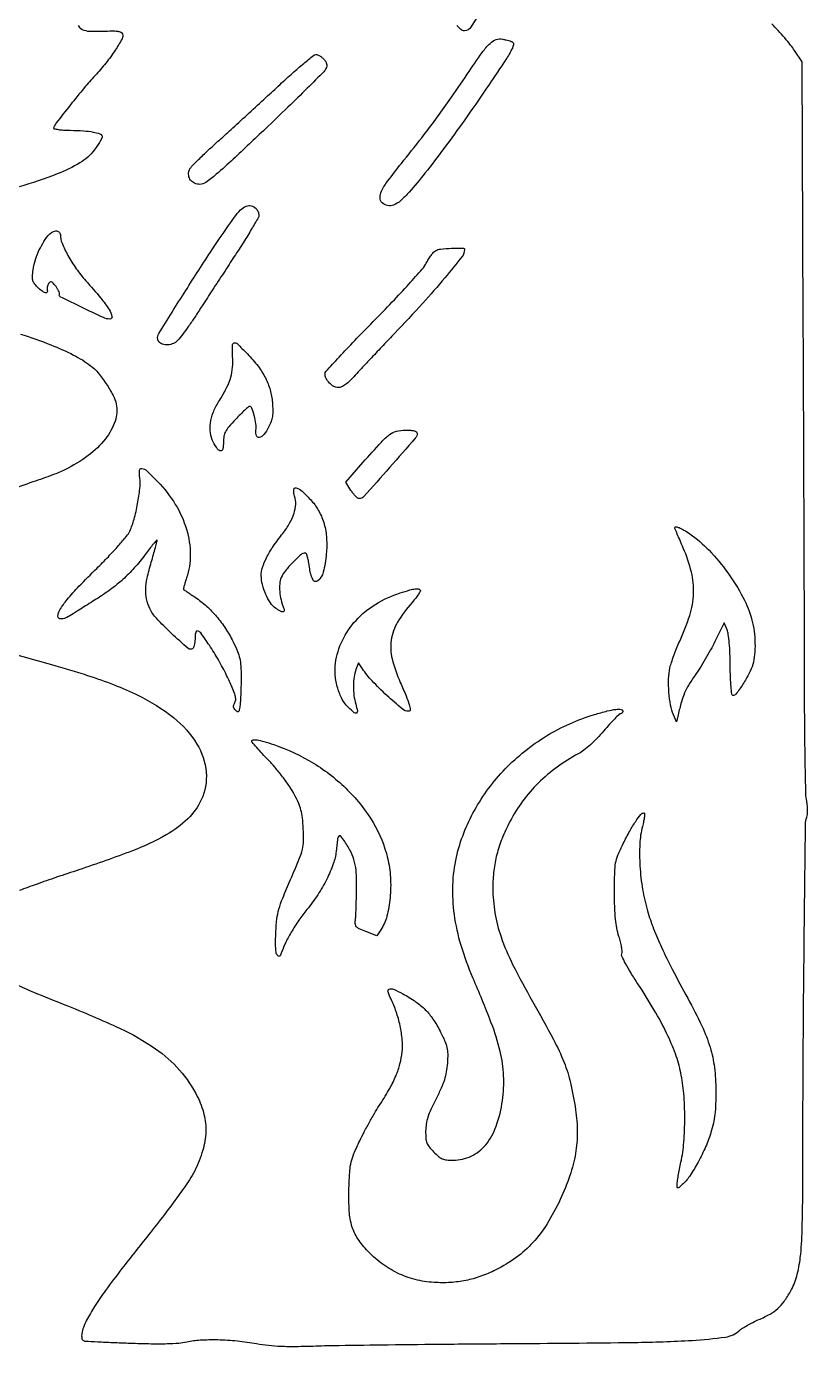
# Model space of a CAD drawing. Extents: x 0 to 894, y 129 to 1024.
# Drawn here: x 564 to 894, y 129 to 688 of the extents above; entities that cross this region are included whole.
import ezdxf

# ---------------------------------------------------------------- set-up
doc = ezdxf.new("R2010")
doc.units = 0

msp = doc.modelspace()

# ---------------------------------------------------------------- linework, layer by layer
for points in [[(751.156031, 706.369058, 0.000074), (761.003231, 722.639067, 0.000108)], [(768.985041, 716.119921, -0.001292), (751.73923, 687.562065, -0.261993), (748.962739, 686, -0.176639), (747.498456, 686.533959, -0.051274), (745.800362, 688.288691, -0.051322)], [(559.07769, 282.547658, 0.015294), (566.631849, 279.168195, 0.003291), (579.92775, 273.803724, -0.014235), (603.272825, 263.78523, -0.042969), (618.287551, 255.193691, -0.061128), (628.46229, 246.129786, -0.06389), (635.968644, 235, -0.055265), (638.783196, 227.41544, -0.070042), (639.56623, 219.990009, -0.064976), (638.27442, 212.21091, -0.039854), (634.873932, 203.546535, -0.036116), (632.659067, 199.730257, -0.00659), (627.967912, 193.035971, -0.006768), (622.050618, 185.054469, -0.005016), (615.303456, 176.388202, 0.002432), (604.093265, 162.142004, 0.00867), (597.122186, 152.866399, 0.013402), (592.446462, 146.037028, 0.025792), (589.140754, 140.289838, 0.027591), (587.812627, 137.277324, 0.050013), (587.120552, 134.677069, 0.068545), (587.074812, 132.715091, 0.236946), (587.75, 131.682005, 0.117594), (588.373809, 131.494156, 0.000847), (593.860937, 131.182758, 0.003167), (600.162949, 130.875847, 0.002016), (607.5, 130.594735, 0.004257), (616.43865, 130.364536, 0.009825), (623.15863, 130.380782, 0.012466), (628.187908, 130.617319, 0.040024), (631.5, 131.124444, -0.044003), (637.16628, 131.946018, -0.020147), (644.641929, 132.063785, -0.019091), (652.900595, 131.545174, -0.019251), (661.072423, 130.398687, 0.018451), (666.075425, 129.688619, 0.016193), (671.340159, 129.310461, 0.012764), (677.666526, 129.223175, 0.005551), (686.072423, 129.415121, -0.004822), (695.976573, 129.655711, -0.000651), (716.768149, 129.933083, -0.000751), (741.409023, 130.192684, -0.000633), (767.5, 130.395336, 0.001412), (820.836383, 130.892769, 0.011392), (845.322177, 131.748479, 0.021221), (859.387222, 133.161838, 0.150763), (865.510088, 136.058288, -0.045975), (866.668028, 136.937185, -0.011861), (868.68925, 138.131367, -0.011969), (871.069477, 139.388709, -0.011924), (873.510088, 140.532353, 0.023986), (878.282707, 142.910756, 0.054184), (881.568589, 145.249378, 0.055845), (884.215936, 148.193252, 0.026918), (886.944216, 152.477821, 0.061558), (889.572531, 158.867626, 0.038342), (891.109419, 166.83193, 0.022772), (891.905101, 178.438528, 0.00537), (892.141753, 197.879355, -0.001098), (892.336798, 251.623663, -0.001303), (892.764726, 302.384095, -0.000171), (893.30862, 350.184575, -0.085858), (893.85518, 353.13755, 0.067795), (894.113516, 354.298626, 0.022446), (894.18114, 356.046796, 0.021881), (894.082734, 358.014199, 0.023182), (893.812937, 359.9275, -0.040638), (893.466995, 363.203393, -0.001366), (893.190164, 376.228703, -0.002577), (892.984476, 391.618319, -0.001792), (892.90407, 409, 0.000513), (892.854229, 433.104491, 0.000127), (892.721835, 472.65235, 0.00013), (892.547006, 517.937185, 0.00013), (892.348763, 563.19949), (891.839792, 672.898981), (888.674918, 677.69949, 0.023014), (887.01135, 679.986443, 0.009129), (884.528876, 682.974938, 0.009012), (881.727511, 686.108712, 0.011178), (879.005022, 688.917321, -0.005329)], [(585.593161, 688.278531, 0.178624), (587.235258, 686.606653, 0.100274), (590.374788, 685.835081, 0.021495), (596.012667, 685.845675, -0.007892), (599.994624, 685.961497, -0.03749), (602.268322, 685.821143, -0.074397), (603.609135, 685.428147, -0.195109), (604.281381, 684.709116, -0.221897), (604.133333, 682.606976, -0.018396), (601.225225, 677.797242, -0.022976), (597.281085, 672.348335, -0.019652), (592.65181, 666.98197, 0.014381), (588.12809, 661.848363, 0.005664), (582.186724, 654.534797, 0.002658), (576.301511, 647.038802, 0.08115), (575.166667, 644.953247, 0.444334), (575.379533, 644.563479, 0.020692), (577.033999, 644.239662, 0.022305), (579.312547, 643.994235, 0.011641), (582.166667, 643.881685, -0.011318), (587.874738, 643.660288, -0.029558), (591.949543, 643.166883, -0.038935), (594.686215, 642.446399, -0.23269), (595.692144, 641.426075, -0.193887), (595.651268, 640.76734, -0.017035), (594.86567, 639.25488, -0.020351), (593.757808, 637.463325, -0.014401), (592.377102, 635.542839, -0.094798), (586.313383, 630.120196, -0.043263), (576.726749, 625.44027, -0.021381), (560.541294, 619.9882, -0.003444)], [(561.148005, 557.650735, -0.01741), (574.032472, 553.08524, -0.023681), (583.598654, 548.782161, -0.043592), (590.837829, 544.271869, -0.05977), (593.956009, 541.286063, -0.025293), (597.407695, 536.621999, -0.024936), (600.328301, 531.71272, -0.07248), (601.649461, 528.002693, -0.133448), (601.15983, 520.806297, -0.082752), (597.085774, 513.320195, -0.067486), (589.817008, 506.236452, -0.046373), (579.962289, 500.261262, -0.02434), (574.820469, 498.064825, -0.006452), (566.409457, 495.069343, -0.006061), (556.097398, 491.685115, -0.00431)], [(550, 424.487043, -0.002763), (574.235123, 417.842068, -0.010002), (589.54394, 413.22133, -0.015253), (600.793641, 409.195681, -0.019655), (610.845579, 404.785455, -0.053812), (625.910981, 395.334375, -0.089955), (635.787075, 384.154829, -0.114051), (639.70063, 372.22659, -0.132623), (637.641754, 360.5, -0.092819), (631.89499, 352.494659, -0.061138), (622.783902, 345.697603, -0.038764), (608.558584, 338.977383, -0.01143), (585.815719, 330.907176, 0.002708), (576.433486, 327.761081, 0.003471), (567.834228, 324.758816, 0.002683), (560.661409, 322.155089, 0.029551)]]:
    msp.add_lwpolyline(points, format="xyb")
for points in [[(769.25, 681.323386, -0.344797), (769.749646, 680.053173, -0.054292), (768.636636, 677.404256, -0.020453), (765.719353, 672.615542, -0.002117), (758.347548, 661.659944, -0.004865), (749.09976, 648.322305, -0.006138), (740.273462, 636.172473, -0.006774), (732.278202, 625.743904, -0.01354), (725.626882, 617.761861, -0.029941), (721.999353, 614.107052, -0.087584), (718.991889, 612.244248, -0.144497), (716.438631, 612.00655, -0.148891), (714.2, 613.2, -0.197496), (713.293342, 615.3721, -0.115159), (713.929562, 618.166576, -0.047736), (716.499218, 622.371352, -0.007927), (722.319163, 629.87314, 0.002708), (730.929648, 640.735855, 0.007364), (736.872023, 648.550901, 0.007464), (742.537072, 656.478536, 0.002848), (750.198576, 667.681393, -0.005563), (756.508056, 676.800632, -0.044772), (759.812095, 680.676916, -0.111655), (762.419736, 682.28665, -0.136312), (765.271509, 682.457134, -0.007587), (766.562582, 682.159711, -0.009005), (767.771943, 681.83851, -0.008008), (768.780148, 681.533662, -0.055638)], [(689.498544, 674.001608, -0.042029), (690.296593, 672.955208, -0.086225), (690.692632, 672.006667, -0.097412), (690.720412, 671.058349, -0.065739), (690.403532, 670.020054, -0.089204), (689.485807, 668.694151, -0.001222), (682.496671, 661.710903, -0.003405), (674.304154, 653.675419, -0.002229), (664.755347, 644.518446, -0.001901), (651.099533, 631.637817, -0.01218), (644.00325, 625.312327, -0.019777), (639.51428, 621.798654, -0.157425), (637.040531, 621, -0.10707), (634.831588, 621.478511, -0.122982), (633.14545, 622.818183, -0.125993), (632.31316, 624.76496, -0.115679), (632.480965, 626.940025, -0.114867), (633.157035, 628.078016, -0.004773), (636.486653, 631.482092, -0.008054), (640.563986, 635.44209, -0.005612), (645.286364, 639.784174, 0.00148), (650.933326, 644.890915, 0.000793), (657.877869, 651.228719, 0.000789), (664.943285, 657.717927, 0.001235), (671, 663.326066, -0.005292), (676.289056, 668.144286, -0.008002), (681.00291, 672.214544, -0.003776), (685.065889, 675.559035, -0.162957), (686.095012, 675.944145, -0.097715), (686.834892, 675.82489, -0.041026), (687.752743, 675.396565, -0.038555), (688.688702, 674.762131, -0.040637)], [(660.8, 610.8, -0.056371), (661.259462, 610.223352, -0.038822), (661.6475, 609.482612, -0.039117), (661.912534, 608.700556, -0.062218), (662, 608.000381, -0.131533), (661.708513, 606.911514, -0.002932), (658.945696, 602.185226, -0.00643), (655.586903, 596.678691, -0.004279), (651.602371, 590.450381, -0.000006), (647.158096, 583.632855, -0.000005), (642.401171, 576.336051, -0.000005), (638.022376, 569.619546, -0.000012), (634.880064, 564.800005, -0.009242), (632.302438, 561.002081, -0.011896), (629.788028, 557.614769, -0.009781), (627.57786, 554.892294, -0.094765), (626.426935, 553.960897, -0.080473), (624.089927, 553.158333, -0.097106), (621.773667, 553.212564, -0.121832), (620.021787, 554.079406, -0.183708), (619.20627, 555.552959, -0.176632), (619.70523, 557.922451, -0.00118), (631.059095, 576.049804, -0.005195), (642.255177, 593.428667, -0.010071), (651.622915, 607.038204, -0.037526), (654.245644, 610.164663, -0.102546), (656.625754, 611.770023, -0.159077), (658.797338, 611.929949, -0.136692)], [(578.009769, 599.690983, 0.097516), (578.739967, 596.067892, 0.028116), (581.234422, 590.897507, 0.027468), (584.729592, 585.330651, 0.028111), (588.789044, 580.225409, -0.008815), (595.079599, 572.91209, -0.032765), (598.644453, 567.994157, -0.080902), (599.867487, 565.103531, -0.486021), (599.000384, 564, -0.109257), (596.246045, 564.609131, -0.004776), (587.307709, 568.870226, -0.002312), (577.987867, 573.476448, -0.379048), (577.593214, 574.457359, 0.157295), (577.610164, 575.02068, 0.035792), (577.27532, 575.928099, 0.033657), (576.718366, 576.9664, 0.027245), (575.989617, 578, 0.016464), (574.865288, 579.330758, 0.128643), (574.192761, 579.771837, 0.256529), (573.628601, 579.670558, 0.076245), (573.017863, 579, 0.052997), (572.670384, 578.333621, 0.045357), (572.448405, 577.573437, 0.047585), (572.375806, 576.837704, 0.088869), (572.47912, 576.25, -0.224786), (572.39836, 575.36434, -0.349431), (571.717832, 575.104058, -0.090274), (570.221989, 575.896344, -0.02957), (568.349881, 577.55921, -0.034641), (566.963376, 579.152403, -0.099225), (566.329208, 580.4683, -0.081621), (566.186894, 582.07395, -0.018595), (566.492122, 584.796036, -0.066752), (568.678725, 592.338884, -0.060764), (572.824793, 599.305361, -0.188729), (576.122892, 601.280121, -0.462491)], [(749, 593.430175, -0.168088), (747.959732, 590.423185, -0.007052), (740.736295, 581.494765, -0.010932), (731.325739, 570.682472, -0.006216), (719.5, 558.000875, 0.001067), (714.560592, 552.812173, 0.001066), (709.642367, 547.601395, 0.001042), (705.367365, 543.033678, 0.004225), (702.793165, 540.224481, -0.015862), (700.510754, 537.847215, -0.036484), (698.616951, 536.248539, -0.049903), (697.000743, 535.30497, -0.10759), (695.599869, 535, -0.128487), (693.715002, 535.492492, -0.074314), (691.851877, 536.936988, -0.073469), (690.471592, 538.885758, -0.11794), (690, 540.857233, -0.187086), (690.36558, 541.800073, -0.001454), (695.98258, 547.918467, -0.005063), (702.559327, 554.897481, -0.003199), (710.366231, 562.912356, 0.00434), (718.456721, 571.256386, 0.006218), (725.471364, 578.803364, 0.004619), (731.113455, 585.143813, 0.061628), (732.859196, 587.724002, -0.0211), (733.802487, 589.394905, -0.021531), (734.877332, 590.968748, -0.021902), (735.926109, 592.249776, -0.078565), (736.742966, 592.915964, -0.106949), (738.87934, 593.610345, -0.014812), (743.559718, 593.945792, -0.009012), (748.36576, 594.060697, -0.415937)], [(657.161702, 549.25, -0.028476), (661.644178, 544.045007, -0.044903), (664.794614, 539.067346, -0.049952), (666.775736, 534.029963, -0.048734), (667.739408, 528.657657, -0.016455), (667.900275, 525.251449, -0.042446), (667.726843, 522.797397, -0.04933), (667.164254, 520.630091, -0.029806), (666.100736, 518.197459, -0.048634), (664.14793, 515.143653, -0.169096), (662.203798, 513.898489, -0.390285), (660.976544, 514.584289, -0.116203), (660.775627, 516.924607, 0.070719), (660.787872, 519.630018, 0.031486), (660.079333, 523.132035, 0.024661), (659.051546, 526.319829, 0.311966), (658.067505, 527, 0.181914), (657.585917, 526.818788, 0.005798), (656.007112, 525.401959, 0.010536), (654.172996, 523.644536, 0.007037), (652.145057, 521.559861, 0.012118), (649.297184, 518.398601, 0.05414), (647.88871, 516.343744, 0.078617), (647.219777, 514.427125, 0.044752), (647, 511.976527, -0.040784), (646.758102, 509.01586, -0.372707), (645.840418, 508.25191, -0.245691), (644.528032, 508.970787, -0.026214), (642.695723, 512.059551, -0.085843), (641.499521, 515.771681, -0.068514), (641.48413, 519.983127, -0.061556), (642.655352, 524.4557, -0.047897), (644.955689, 528.930947, 0.020811), (647.953417, 534.060168, 0.041249), (649.807847, 538.387875, 0.048017), (650.754574, 542.497454, 0.041673), (650.963083, 546.915304, -0.007783), (650.840235, 552.886815, -0.313611), (651.543208, 553.908224, -0.29158), (652.796553, 553.64473, -0.007066)], [(728.999643, 515.75, -0.180761), (728.182522, 513.565531, -0.00191), (717.347811, 501.197883, -0.001697), (706.351786, 488.82727, -0.213342), (704.501199, 488, -0.16412), (703.846768, 488.220757, -0.033868), (702.91785, 489.032839, -0.032268), (701.920171, 490.169935, -0.02553), (700.990081, 491.516049), (698.817043, 495.032098), (706.064458, 503.266049, -0.004136), (713.846343, 511.96112, -0.044884), (717.310741, 515.142147, -0.102738), (720.203294, 516.533409, -0.060965), (724.015777, 517, -0.01636), (726.219509, 516.927876, -0.045107), (727.753137, 516.68732, -0.074377), (728.690695, 516.297298, -0.262913)], [(619.134437, 495.25, -0.054655), (626.643276, 485.584182, -0.064756), (631.376722, 475.039357, -0.070227), (633.010616, 464.399482, -0.085066), (631.428153, 454.440127, 0.007333), (630.848821, 452.647822, 0.011716), (630.412579, 451.098936, 0.005627), (630.094469, 449.798192, 0.296355), (630.178153, 449.567234, 0.012135), (630.420994, 449.39288, 0.000221), (631.734057, 448.49846, 0.000547), (633.266348, 447.458149, 0.000366), (635.022892, 446.270267, -0.034771), (639.801164, 442.535742, -0.032702), (644.121569, 438.102461, -0.032041), (647.907802, 433.049541, -0.030378), (651.0919, 427.465969, -0.015006), (652.970417, 423.343004, -0.043454), (653.928136, 420.35994, -0.042415), (654.367956, 417.216706, -0.013768), (654.493372, 412.522108, -0.004883), (654.457916, 409.175085, -0.004561), (654.356978, 405.752207, -0.004546), (654.211967, 402.714081, -0.015483), (654.03836, 400.740726, -0.010528), (653.744065, 398.648874, -0.125727), (653.42047, 397.906313, -0.368388), (652.950167, 397.809134, -0.070928), (652.197368, 398.374061, -0.059849), (651.588873, 399.14871, -0.113273), (651.339911, 399.898216, -0.103093), (651.432028, 400.729649, -0.043927), (651.873912, 401.764403, 0.137214), (652.199441, 403.229267, 0.061006), (651.850247, 405.193755, 0.032168), (650.741039, 408.122037, 0.006589), (648.385451, 413.131068, 0.016472), (644.901441, 419.731142, 0.01745), (641.052866, 425.958831, 0.010794), (637.39979, 431.185391, 0.23921), (635.794514, 432, 0.305907), (635.486202, 431.791896, 0.039122), (635.233389, 430.989211, 0.034975), (635.057455, 429.87783, 0.021773), (635, 428.559017, -0.027458), (634.925062, 427.195454, -0.033951), (634.700255, 425.94357, -0.036186), (634.374018, 424.952139, -0.158043), (633.979591, 424.487386, -0.329476), (632.002516, 424.651812, -0.008646), (625.072195, 430.939472, -0.015548), (618.640454, 437.368695, -0.081868), (615.86756, 441.5, -0.052901), (614.522671, 445.530604, -0.061982), (614.150448, 449.541315, -0.046832), (614.753945, 454.349531, -0.01674), (616.479018, 461.051359, 0.002346), (617.430391, 464.350932, 0.003412), (618.235988, 467.270839, 0.001723), (618.893585, 469.7535, 0.057837), (618.979018, 470.360009, 0.692337), (618.792602, 470.435345, 0.00957), (617.661674, 469.157776, 0.011663), (616.204225, 467.36328, 0.006054), (614.46498, 465.059629, -0.02035), (609.844488, 459.290376, -0.02613), (605.120718, 454.401479, -0.026335), (599.944231, 450.061979, -0.021223), (593.962375, 445.946959, 0.000598), (590.992336, 444.079398, 0.000544), (587.932111, 442.145357, 0.000544), (585.199731, 440.410174, 0.001763), (583.391308, 439.25, -0.027404), (580.756814, 437.74461, -0.077416), (578.744128, 437.100297, -0.174343), (577.52318, 437.335012, -0.26566), (577.003738, 438.25, -0.14346), (577.815308, 440.989955, -0.027144), (580.907748, 445.256234, -0.021093), (585.890805, 450.895868, -0.007599), (593.429023, 458.5, 0.007751), (598.3232, 463.439984, 0.010064), (602.644327, 468.124102, 0.009014), (606.070886, 472.13528, 0.065846), (607.405272, 474.275868, 0.040208), (609.211107, 479.292092, 0.020136), (610.715281, 485.86667, 0.019634), (611.660399, 492.321565, 0.059622), (611.602909, 496.75, -0.051008), (611.503655, 500.040242, -0.451263), (612.52534, 500.818896, -0.141572), (614.584198, 499.752612, -0.010499)], [(684.296296, 487.093796, -0.060254), (687.504924, 482.545211, -0.055819), (689.636602, 477.246116, -0.051808), (690.651361, 471.241594, -0.040024), (690.544342, 464.600346, -0.033027), (689.276331, 456.848939, -0.170727), (686.98059, 453.238493, -0.494126), (684.786242, 453.802643, -0.072281), (683.42049, 459, 0.016767), (683.076986, 461.332973, 0.028028), (682.613761, 463.261245, 0.027682), (682.101915, 464.675946, 0.302783), (681.620834, 464.991326, 0.181656), (679.803569, 464.292467, 0.017995), (676.364831, 461.007643, 0.023087), (673.140114, 457.376113, 0.071167), (671.461647, 454.56245, 0.077923), (670.82988, 451.983582, 0.041063), (670.821176, 448.678035, 0.038642), (671.383451, 445.119063, 0.040613), (672.481707, 441.75, -0.095804), (672.73077, 440.553784, -0.408185), (672.275484, 440.075562, -0.139862), (671.110114, 440.364508, -0.022516), (669.114292, 441.6325, -0.09317), (666.907571, 443.890202, -0.042999), (664.922763, 447.504185, -0.042073), (663.507175, 451.607665, -0.060694), (663.021962, 455.412142, -0.078536), (663.554233, 458.907075, -0.041059), (665.232092, 462.989379, -0.032323), (668.057617, 467.739018, -0.016655), (672.160404, 473.312237, 0.037469), (675.039475, 477.584547, 0.052692), (676.881923, 481.791439, 0.061778), (677.606287, 485.681323, 0.099359), (677.146034, 489.010932, -0.093832), (676.736635, 491.751027, -0.481192), (677.802758, 492.536577, -0.123607), (680.34532, 491.121288, -0.020551)], [(844.35382, 473.100575, -0.051796), (852.530435, 466.127257, -0.034344), (860.411925, 456.626261, -0.034535), (866.845854, 446.2443, -0.056438), (870.614918, 436.612491, -0.032431), (871.550026, 431.887961, -0.027957), (871.927571, 426.840632, -0.028762), (871.73908, 421.978269, -0.043694), (870.96749, 417.822691, -0.053168), (869.501502, 414.12178, -0.022567), (866.807503, 409.508177, -0.013999), (863.87561, 405.23768, -0.306975), (862.52109, 404.75018, -0.311524), (862.109867, 405.22228, -0.006854), (861.794511, 408.400795, -0.012608), (861.556123, 412.371219, -0.006883), (861.453707, 417.25018, 0.008063), (861.332823, 422.426674, 0.012014), (861.045374, 426.947208, 0.012142), (860.638222, 430.573399, 0.065001), (860.116424, 432.489201), (858.867614, 435.478401), (854.950001, 427.489201, -0.011565), (853.124415, 423.974327, -0.007583), (850.867492, 420.008037, -0.007629), (848.55059, 416.209978, -0.014514), (846.553425, 413.240286, 0.018266), (843.885067, 409.207565, 0.036298), (842.132218, 405.802913, 0.033001), (840.791758, 401.975855, 0.012628), (839.418763, 396.5), (838.746591, 393.5), (837.446974, 396.5, -0.056923), (836.201839, 400.596495, -0.026535), (835.490629, 406.109477, -0.026526), (835.365061, 411.764602, -0.048179), (835.950814, 416.34749, -0.021177), (836.574836, 418.640056, -0.009674), (837.572902, 421.57833, -0.00956), (838.745093, 424.637511, -0.012996), (839.926235, 427.34749, 0.032501), (844.302652, 438.563151, 0.066435), (845.93837, 447.84804, 0.070909), (845.037346, 456.839538, 0.041892), (841.584297, 467.081109, -0.001336), (840.210312, 470.275056, -0.002122), (839.052887, 473.017686, -0.000454), (838.048612, 475.432059, -0.098638), (838, 475.676076, -0.450746), (838.452403, 476.075954, -0.065596), (839.798478, 475.726354, -0.037884), (841.824006, 474.720694, -0.016519)], [(730.300508, 449.366159, -0.335153), (730.364713, 448.905969, -0.017892), (729.552205, 447.562511, -0.022121), (728.378027, 445.931451, -0.013647), (726.863019, 444.116159, 0.045623), (720.699612, 435.690941, 0.098804), (718.009003, 428.16693, 0.098138), (718.403495, 420.153248, 0.044591), (721.85887, 410.19414, -0.007222), (724.316478, 404.518551, -0.02733), (725.604841, 400.871168, -0.048968), (726.025115, 398.650515, -0.440583), (725.430175, 398, -0.175656), (722.638169, 399.012092, -0.011917), (716.178855, 404.670048, -0.018047), (709.906713, 410.865947, -0.042957), (705.84289, 416), (704.191711, 418.5), (703.095855, 415.6849, 0.059736), (702.315755, 412.653811, 0.031222), (702.04214, 408.759604, 0.030579), (702.260148, 404.682186, 0.041209), (702.982898, 401.05963, -0.018603), (703.714178, 398.098274, -0.34034), (703.317055, 397.278662, -0.299116), (702.350323, 397.393045, -0.016231), (699.952903, 399.545122, -0.080319), (697.29717, 403.063918, -0.05057), (695.358078, 407.846796, -0.048501), (694.347032, 413.184624, -0.055595), (694.454994, 418.372258, -0.079694), (697.330689, 427.976082, -0.073673), (703.119594, 436.491176, -0.069662), (711.461739, 443.341942, -0.059817), (721.797697, 448.069197, -0.005324), (725.94483, 449.346689, -0.034214), (728.085536, 449.824872, -0.076327), (729.398631, 449.823571, -0.159341)], [(816, 398, -0.094079), (815.927536, 397.618285, -0.096641), (815.720482, 397.29375, -0.099022), (815.411529, 397.076519, -0.104229), (815.048448, 397, 0.196402), (814.469352, 396.763402, 0.005849), (812.583955, 394.870313, 0.010837), (810.402235, 392.528349, 0.007172), (807.994909, 389.75, -0.016014), (805.164923, 386.598218, -0.018482), (802.2665, 383.786824, -0.020092), (799.51857, 381.504874, -0.041527), (797.169906, 380, 0.035824), (788.212532, 374.403547, 0.037687), (780.306594, 367.671129, 0.038273), (773.60854, 359.934105, 0.039523), (768.247716, 351.345968, 0.023679), (764.921007, 344.124266, 0.032875), (762.69005, 337.360505, 0.034269), (761.427487, 330.590095, 0.029442), (761.014781, 323.355655, 0.040116), (761.894782, 312.657214, 0.043246), (764.471265, 302.511759, 0.032914), (769.39372, 290.899491, 0.012161), (777.780297, 275.216566, -0.006195), (786.633431, 259.125847, -0.027969), (791.148034, 249.402464, -0.038143), (793.856622, 240.723647, -0.018959), (796.015684, 229.396534, -0.037054), (796.743431, 219.885043, -0.043058), (795.984438, 210.846095, -0.040226), (793.615806, 201.579178, -0.02642), (789.492979, 191.36031, -0.028985), (783.937389, 181.050642, -0.047336), (777.95739, 173.132092, -0.050829), (770.930268, 166.871042, -0.040339), (762.234651, 161.592144, -0.030348), (755.873924, 158.870625, -0.035699), (749.562919, 157.108726, -0.03565), (743.058039, 156.260884, -0.03012), (736.117184, 156.273959, -0.047062), (728.085883, 157.538428, -0.050356), (720.622509, 160.269898, -0.049651), (713.767109, 164.479488, -0.043524), (707.540031, 170.130105, -0.047506), (703.502963, 175.419065, -0.073172), (701.20771, 180.686516, -0.056508), (700.190242, 187.330795, -0.01809), (700.161423, 197.335159, -0.009801), (700.491137, 203.562328, -0.040623), (701.067241, 207.280964, -0.042161), (702.227425, 210.791629, -0.01111), (704.672448, 216.184415, -0.009237), (706.605324, 220.024077, -0.005991), (708.974783, 224.394345, -0.006023), (711.392073, 228.607967, -0.01136), (713.459512, 231.937976, 0.015643), (717.380382, 238.375683, 0.030028), (720.03992, 243.801828, 0.035736), (721.721344, 248.804492, 0.037703), (722.636306, 253.906942, 0.04883), (722.658894, 258.948115, 0.028884), (721.75403, 264.90084, 0.028354), (720.122097, 270.907146, 0.037456), (717.930822, 276.135601, -0.039685), (716.660727, 279.204346, -0.378306), (717.182108, 280.403134, -0.217241), (718.92525, 280.419493, -0.019998), (722.899787, 278.458026, -0.026142), (728.352262, 275.109803, -0.045764), (732.419973, 271.722103, -0.047858), (735.682745, 267.762799, -0.031784), (738.660405, 262.681478, -0.01179), (740.698653, 258.384777, -0.048958), (741.604515, 255.66513, -0.05575), (741.90565, 252.994938, -0.018335), (741.764146, 249.038234, -0.025545), (741.309201, 245.372992, -0.033493), (740.502459, 242.098116, -0.028238), (739.150662, 238.560046, -0.012151), (736.971936, 234, 0.011105), (734.822498, 229.525332, 0.028761), (733.535048, 226.187126, 0.03743), (732.840202, 223.294682, 0.036543), (732.577006, 220.307519, 0.02158), (732.66241, 217.293163, 0.074153), (733.087539, 215.387691, 0.076603), (734.042239, 213.722042, 0.024038), (735.946167, 211.557519, 0.023892), (738.018995, 209.612804, 0.075342), (739.633943, 208.610755, 0.076378), (741.460996, 208.139393, 0.025011), (744.245827, 208, 0.111163), (751.83904, 209.709291, 0.110042), (757.999646, 214.5107, 0.088714), (762.463049, 222.441847, 0.049199), (765.081514, 233.267858, 0.045687), (765.58202, 243.756961, 0.048276), (764.142453, 253.964361, 0.033245), (760.227791, 266.483953, 0.009675), (752.562634, 285.191761, -0.029785), (747.571879, 298.920979, -0.038595), (744.754529, 312.013358, -0.041755), (744.114348, 324.470867, -0.047703), (745.630537, 336.302595, -0.071747), (753.204519, 356.062187, -0.064989), (766.25647, 373.626124, -0.063685), (783.662599, 387.550572, -0.063827), (804, 396.633791, -0.010303), (809.442091, 398.151406, -0.034511), (813.081944, 398.822615, -0.062067), (815.301849, 398.799055, -0.375321)], [(668.281545, 383.910351, -0.056541), (685.124782, 376.039534, -0.058454), (699.570223, 364.66821, -0.061505), (710.364732, 350.882009, -0.077639), (716.46256, 335.896887, -0.042581), (717.676735, 327.661737, -0.038604), (717.539987, 319.060396, -0.040736), (716.166226, 311.267605, -0.081208), (713.630999, 305.559586), (711.981539, 303.042192), (707.24077, 304.81738, -0.013902), (704.456202, 305.949286, -0.102544), (703.293609, 306.776233, -0.165691), (702.828175, 307.819146, -0.052507), (702.851593, 309.546284, 0.017098), (702.996983, 311.267218, 0.002877), (703.1435, 314.569846, 0.003146), (703.268986, 318.454868, 0.002789), (703.351593, 322.5, 0.01645), (703.226074, 329.450148, 0.047297), (702.527514, 334.218024, 0.055857), (701.025471, 338.312526, 0.030883), (698.352504, 342.927873, 0.031677), (696.70195, 345.098961, 0.456797), (695.846269, 345.09935, 0.148958), (695.251739, 343.762742, 0.006735), (694.69741, 338.711958, -0.06278), (693.512107, 333.442053, -0.029522), (690.752405, 327.016358, -0.02785), (686.911164, 320.313257, -0.0284), (682.371643, 314.124211, 0.021111), (678.907771, 309.543153, 0.018865), (675.702645, 304.514772, 0.019617), (673.100032, 299.641446, 0.039425), (671.514232, 295.582783, -0.037041), (671.184853, 294.727791, -0.169414), (670.817041, 294.354054, -0.240191), (670.38207, 294.360016, -0.075202), (669.841354, 294.758646, -0.160918), (669.384039, 295.667247, -0.020723), (669.150918, 297.863342, -0.019652), (669.076478, 300.83832, -0.009291), (669.202642, 304.675864, -0.017632), (669.674829, 310.107984, -0.038067), (670.500021, 314.219609, -0.0278), (672.09702, 318.885845, -0.005777), (675.447144, 326.878842, 0.004246), (679.129219, 335.588927, 0.036761), (680.445479, 339.588021, 0.056841), (680.903994, 343.070179, 0.017459), (680.810808, 348.378842, 0.014453), (680.438331, 352.946346, 0.037115), (679.830779, 356.202422, 0.039242), (678.770683, 359.22707, 0.017869), (676.942169, 363, 0.028013), (675.114555, 366.028072, 0.012345), (672.38145, 369.826392, 0.012173), (669.277972, 373.721506, 0.016), (666.25, 377.111122, -0.003918), (663.471116, 380.074578, -0.006115), (661.129688, 382.674147, -0.002142), (659.15748, 384.937871, -0.180008), (659, 385.361122, -0.392597), (659.530639, 385.932765, -0.057417), (661.261509, 385.862896, -0.032575), (664.0781, 385.23252, -0.00972)], [(824.297411, 349.25, 0.053041), (823.18047, 341.922685, 0.026371), (823.250459, 332.517939, 0.025634), (824.362841, 322.576406, 0.031789), (826.450824, 313.505498, 0.019422), (829.02465, 305.957781, 0.016046), (832.331304, 298.127437, 0.012397), (836.897384, 288.828596, 0.005201), (843.480458, 276.535345, -0.015321), (849.422127, 264.879001, -0.036295), (852.926473, 255.795782, -0.042762), (854.748119, 247.256683, -0.030549), (855.369762, 237.5, -0.009386), (855.277227, 231.796165, -0.020219), (854.946204, 227.415841, -0.024264), (854.316789, 223.621316, -0.022259), (853.308988, 219.792949, -0.027588), (851.034529, 213.696337, -0.02068), (847.89412, 207.254375, -0.020636), (844.515283, 201.568897, -0.060162), (841.586942, 198.075686, -0.004868), (839.861443, 196.489931, -0.154249), (839.34405, 196.254271, -0.422776), (839.058847, 196.484271, -0.023046), (839, 197.76031, -0.036296), (839.089575, 198.992641, -0.005697), (839.469253, 201.398639, -0.006306), (839.985856, 204.229234, -0.005466), (840.597456, 207.184624, 0.034563), (841.831238, 215.581086, 0.019588), (842.218059, 225.856226, 0.019524), (841.796376, 236.24079, 0.031475), (840.539162, 245, 0.036346), (838.251407, 253.011765, 0.02454), (834.549742, 261.770002, 0.020822), (829.326821, 271.548165, 0.012612), (822.384, 282.685195, -0.007819), (819.375237, 287.410066, -0.015533), (817.168637, 291.260991, -0.012505), (815.646473, 294.300647, -0.204184), (815.605858, 295.415265, 0.1166), (815.73149, 296.345407, 0.018057), (815.481296, 298.20125, 0.0193), (815.013981, 300.407685, 0.015717), (814.349341, 302.73007, -0.029596), (813.4577, 306.207599, -0.023407), (812.896524, 310.050228, -0.017586), (812.592436, 314.867516, -0.006968), (812.5, 321.5, -0.004925), (812.583146, 329.94021, -0.039443), (812.965493, 333.80752, -0.055012), (813.926836, 337.061033, -0.014389), (816.179775, 342.025865, -0.012455), (818.919703, 347.292924, -0.022828), (821.449144, 351.416385, -0.021887), (823.643609, 354.365937, -0.225557), (824.977648, 355, -0.426504), (825.234813, 354.731861, -0.018996), (825.12123, 353.310938, -0.022141), (824.817893, 351.455241, -0.012738)]]:
    msp.add_lwpolyline(points, format="xyb", close=True)

doc.saveas('drawing.dxf')
